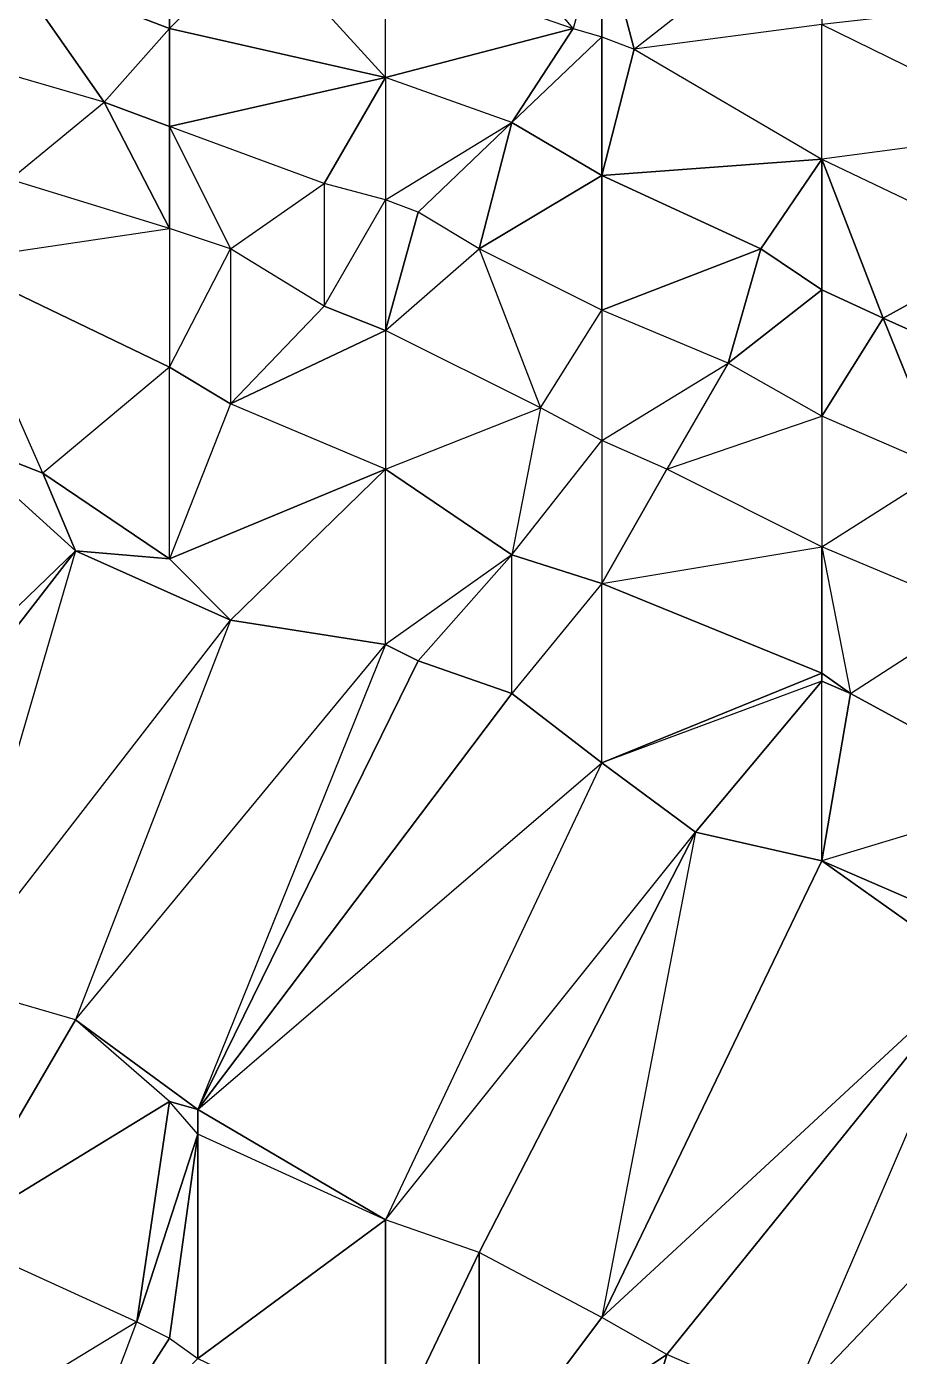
# Model space of a CAD drawing. Header units: metres. Extents: x 121.06818 to 121.07159, y 3.17836 to 3.18313.
# Drawn here: x 121.068897 to 121.069111, y 3.1796075 to 3.1799335 of the extents above; entities that cross this region are included whole.
import ezdxf

# ---------------------------------------------------------------- set-up
doc = ezdxf.new("R2010")
doc.units = ezdxf.units.M

msp = doc.modelspace()

# ---------------------------------------------------------------- linework, layer by layer
at = {"layer": 'DELAUNEY6205', "color": 252}
msp.add_3dface([(121.069008, 3.179577, 0.01006), (121.069038, 3.179553, 0.01006), (121.069054, 3.179608, 0.01005)], dxfattribs=at)
at = {"layer": 'DELAUNEY6278', "color": 252}
msp.add_3dface([(121.068985, 3.179585, 0.01006), (121.069008, 3.179577, 0.01006), (121.069008, 3.179633, 0.01005)], dxfattribs=at)
at = {"layer": 'DELAUNEY6294', "color": 252}
msp.add_3dface([(121.068878, 3.179588, 0.01007), (121.068909, 3.179576, 0.01007), (121.068924, 3.179616, 0.01006)], dxfattribs=at)
at = {"layer": 'DELAUNEY6321', "color": 252}
msp.add_3dface([(121.069038, 3.179553, 0.01006), (121.069084, 3.179595, 0.01005), (121.069054, 3.179608, 0.01005)], dxfattribs=at)
at = {"layer": 'DELAUNEY6367', "color": 252}
msp.add_3dface([(121.069084, 3.179595, 0.01005), (121.069054, 3.179608, 0.01005), (121.06913, 3.179702, 0.01005)], dxfattribs=at)
at = {"layer": 'DELAUNEY6387', "color": 252}
msp.add_3dface([(121.069008, 3.179577, 0.01006), (121.069054, 3.179608, 0.01005), (121.069038, 3.179617, 0.01005)], dxfattribs=at)
at = {"layer": 'DELAUNEY6400', "color": 252}
msp.add_3dface([(121.068939, 3.179607, 0.01006), (121.068985, 3.179585, 0.01006), (121.068985, 3.179641, 0.01005)], dxfattribs=at)
at = {"layer": 'DELAUNEY6429', "color": 252}
msp.add_3dface([(121.068939, 3.179607, 0.01006), (121.068909, 3.179576, 0.01007), (121.068932, 3.179612, 0.01006)], dxfattribs=at)
at = {"layer": 'DELAUNEY6430', "color": 252}
msp.add_3dface([(121.069008, 3.179577, 0.01006), (121.069038, 3.179617, 0.01005), (121.069008, 3.179633, 0.01005)], dxfattribs=at)
at = {"layer": 'DELAUNEY6443', "color": 252}
msp.add_3dface([(121.068932, 3.179612, 0.01006), (121.068909, 3.179576, 0.01007), (121.068924, 3.179616, 0.01006)], dxfattribs=at)
at = {"layer": 'DELAUNEY6444', "color": 252}
msp.add_3dface([(121.069054, 3.179608, 0.01005), (121.069038, 3.179617, 0.01005), (121.06913, 3.179702, 0.01005)], dxfattribs=at)
at = {"layer": 'DELAUNEY6465', "color": 252}
msp.add_3dface([(121.068932, 3.179612, 0.01006), (121.068939, 3.179607, 0.01006), (121.068939, 3.179662, 0.01005)], dxfattribs=at)
at = {"layer": 'DELAUNEY6492', "color": 252}
msp.add_3dface([(121.068924, 3.179616, 0.01006), (121.068932, 3.179612, 0.01006), (121.068939, 3.179662, 0.01005)], dxfattribs=at)
at = {"layer": 'DELAUNEY6533', "color": 252}
msp.add_3dface([(121.068924, 3.179616, 0.01006), (121.068878, 3.179588, 0.01007), (121.068878, 3.179637, 0.01006)], dxfattribs=at)
at = {"layer": 'DELAUNEY6547', "color": 252}
msp.add_3dface([(121.068985, 3.179585, 0.01006), (121.069008, 3.179633, 0.01005), (121.068985, 3.179641, 0.01005)], dxfattribs=at)
at = {"layer": 'DELAUNEY6569', "color": 252}
msp.add_3dface([(121.069038, 3.179617, 0.01005), (121.069008, 3.179633, 0.01005), (121.069061, 3.179736, 0.01005)], dxfattribs=at)
at = {"layer": 'DELAUNEY6615', "color": 252}
msp.add_3dface([(121.068939, 3.179607, 0.01006), (121.068985, 3.179641, 0.01005), (121.068939, 3.179662, 0.01005)], dxfattribs=at)
at = {"layer": 'DELAUNEY6629', "color": 252}
msp.add_3dface([(121.068878, 3.179637, 0.01006), (121.068924, 3.179616, 0.01006), (121.068932, 3.17967, 0.01005)], dxfattribs=at)
at = {"layer": 'DELAUNEY6630', "color": 252}
msp.add_3dface([(121.069008, 3.179633, 0.01005), (121.068985, 3.179641, 0.01005), (121.069061, 3.179736, 0.01005)], dxfattribs=at)
at = {"layer": 'DELAUNEY6646', "color": 252}
msp.add_3dface([(121.069115, 3.179577, 0.01005), (121.069084, 3.179595, 0.01005), (121.069168, 3.179683, 0.01005)], dxfattribs=at)
at = {"layer": 'DELAUNEY6751', "color": 252}
msp.add_3dface([(121.068924, 3.179616, 0.01006), (121.068939, 3.179662, 0.01005), (121.068932, 3.17967, 0.01005)], dxfattribs=at)
at = {"layer": 'DELAUNEY6752', "color": 252}
msp.add_3dface([(121.068985, 3.179641, 0.01005), (121.068939, 3.179662, 0.01005), (121.068939, 3.179668, 0.01005)], dxfattribs=at)
at = {"layer": 'DELAUNEY6753', "color": 252}
msp.add_3dface([(121.069084, 3.179595, 0.01005), (121.069168, 3.179683, 0.01005), (121.06913, 3.179702, 0.01005)], dxfattribs=at)
at = {"layer": 'DELAUNEY6832', "color": 252}
msp.add_3dface([(121.068878, 3.179637, 0.01006), (121.068932, 3.17967, 0.01005), (121.068909, 3.17969, 0.01005)], dxfattribs=at)
at = {"layer": 'DELAUNEY6833', "color": 252}
msp.add_3dface([(121.068939, 3.179662, 0.01005), (121.068932, 3.17967, 0.01005), (121.068939, 3.179668, 0.01005)], dxfattribs=at)
at = {"layer": 'DELAUNEY6936', "color": 252}
msp.add_3dface([(121.068878, 3.179637, 0.01006), (121.068909, 3.17969, 0.01005), (121.068878, 3.179699, 0.01005)], dxfattribs=at)
at = {"layer": 'DELAUNEY6937', "color": 252}
msp.add_3dface([(121.068932, 3.17967, 0.01005), (121.068909, 3.17969, 0.01005), (121.068939, 3.179668, 0.01005)], dxfattribs=at)
at = {"layer": 'DELAUNEY6964', "color": 252}
msp.add_3dface([(121.068985, 3.179641, 0.01005), (121.068939, 3.179668, 0.01005), (121.069038, 3.179753, 0.01005)], dxfattribs=at)
at = {"layer": 'DELAUNEY6965', "color": 252}
msp.add_3dface([(121.069038, 3.179617, 0.01005), (121.06913, 3.179702, 0.01005), (121.069092, 3.179729, 0.01005)], dxfattribs=at)
at = {"layer": 'DELAUNEY6983', "color": 252}
msp.add_3dface([(121.069038, 3.179617, 0.01005), (121.069092, 3.179729, 0.01005), (121.069061, 3.179736, 0.01005)], dxfattribs=at)
at = {"layer": 'DELAUNEY7000', "color": 252}
msp.add_3dface([(121.068909, 3.17969, 0.01005), (121.068878, 3.179699, 0.01005), (121.068947, 3.179788, 0.01005)], dxfattribs=at)
at = {"layer": 'DELAUNEY7001', "color": 252}
msp.add_3dface([(121.069092, 3.179729, 0.01005), (121.06913, 3.179702, 0.01005), (121.069122, 3.179716, 0.01005)], dxfattribs=at)
at = {"layer": 'DELAUNEY7030', "color": 252}
msp.add_3dface([(121.069061, 3.179736, 0.01005), (121.069092, 3.179729, 0.01005), (121.069092, 3.179773, 0.01006)], dxfattribs=at)
at = {"layer": 'DELAUNEY7091', "color": 252}
msp.add_3dface([(121.068878, 3.179699, 0.01005), (121.06884, 3.179716, 0.01005), (121.068909, 3.179805, 0.01005)], dxfattribs=at)
at = {"layer": 'DELAUNEY7134', "color": 252}
msp.add_3dface([(121.068985, 3.179641, 0.01005), (121.069061, 3.179736, 0.01005), (121.069038, 3.179753, 0.01005)], dxfattribs=at)
at = {"layer": 'DELAUNEY7135', "color": 252}
msp.add_3dface([(121.069092, 3.179729, 0.01005), (121.069122, 3.179716, 0.01005), (121.069145, 3.179745, 0.01006)], dxfattribs=at)
at = {"layer": 'DELAUNEY7148', "color": 252}
msp.add_3dface([(121.06884, 3.179716, 0.01005), (121.068825, 3.179724, 0.01005), (121.068909, 3.179805, 0.01005)], dxfattribs=at)
at = {"layer": 'DELAUNEY7162', "color": 252}
msp.add_3dface([(121.069038, 3.179753, 0.01005), (121.069061, 3.179736, 0.01005), (121.069092, 3.179773, 0.01006)], dxfattribs=at)
at = {"layer": 'DELAUNEY7206', "color": 252}
msp.add_3dface([(121.068939, 3.179668, 0.01005), (121.068909, 3.17969, 0.01005), (121.068985, 3.179782, 0.01005)], dxfattribs=at)
at = {"layer": 'DELAUNEY7244', "color": 252}
msp.add_3dface([(121.068939, 3.179668, 0.01005), (121.069038, 3.179753, 0.01005), (121.069016, 3.17977, 0.01005)], dxfattribs=at)
at = {"layer": 'DELAUNEY7266', "color": 252}
msp.add_3dface([(121.068939, 3.179668, 0.01005), (121.069016, 3.17977, 0.01005), (121.068993, 3.179778, 0.01005)], dxfattribs=at)
at = {"layer": 'DELAUNEY7289', "color": 252}
msp.add_3dface([(121.068939, 3.179668, 0.01005), (121.068993, 3.179778, 0.01005), (121.068985, 3.179782, 0.01005)], dxfattribs=at)
at = {"layer": 'DELAUNEY7290', "color": 252}
msp.add_3dface([(121.069016, 3.17977, 0.01005), (121.069038, 3.179753, 0.01005), (121.069038, 3.179797, 0.01006)], dxfattribs=at)
at = {"layer": 'DELAUNEY7305', "color": 252}
msp.add_3dface([(121.068993, 3.179778, 0.01005), (121.069016, 3.17977, 0.01005), (121.069016, 3.179804, 0.01006)], dxfattribs=at)
at = {"layer": 'DELAUNEY7368', "color": 252}
msp.add_3dface([(121.068909, 3.17969, 0.01005), (121.068985, 3.179782, 0.01005), (121.068947, 3.179788, 0.01005)], dxfattribs=at)
at = {"layer": 'DELAUNEY7391', "color": 252}
msp.add_3dface([(121.068985, 3.179782, 0.01005), (121.068993, 3.179778, 0.01005), (121.069016, 3.179804, 0.01006)], dxfattribs=at)
at = {"layer": 'DELAUNEY7399', "color": 252}
msp.add_3dface([(121.068947, 3.179788, 0.01005), (121.068985, 3.179782, 0.01005), (121.068985, 3.179825, 0.01006)], dxfattribs=at)
at = {"layer": 'DELAUNEY7490', "color": 252}
msp.add_3dface([(121.069145, 3.179745, 0.01006), (121.069092, 3.179729, 0.01005), (121.069099, 3.17977, 0.01006)], dxfattribs=at)
at = {"layer": 'DELAUNEY7503', "color": 252}
msp.add_3dface([(121.068878, 3.179699, 0.01005), (121.068947, 3.179788, 0.01005), (121.068909, 3.179805, 0.01005)], dxfattribs=at)
at = {"layer": 'DELAUNEY7504', "color": 252}
msp.add_3dface([(121.069099, 3.17977, 0.01006), (121.069092, 3.179729, 0.01005), (121.069092, 3.179773, 0.01006)], dxfattribs=at)
at = {"layer": 'DELAUNEY7517', "color": 252}
msp.add_3dface([(121.068909, 3.179805, 0.01005), (121.068947, 3.179788, 0.01005), (121.068932, 3.179803, 0.01005)], dxfattribs=at)
at = {"layer": 'DELAUNEY7518', "color": 252}
msp.add_3dface([(121.069145, 3.179745, 0.01006), (121.069099, 3.17977, 0.01006), (121.06913, 3.17979, 0.01007)], dxfattribs=at)
at = {"layer": 'DELAUNEY7551', "color": 252}
msp.add_3dface([(121.069099, 3.17977, 0.01006), (121.069092, 3.179773, 0.01006), (121.069092, 3.179775, 0.01006)], dxfattribs=at)
at = {"layer": 'DELAUNEY7609', "color": 252}
msp.add_3dface([(121.069099, 3.17977, 0.01006), (121.06913, 3.17979, 0.01007), (121.069092, 3.179806, 0.01007)], dxfattribs=at)
at = {"layer": 'DELAUNEY7628', "color": 252}
msp.add_3dface([(121.069092, 3.179773, 0.01006), (121.069038, 3.179753, 0.01005), (121.069092, 3.179775, 0.01006)], dxfattribs=at)
at = {"layer": 'DELAUNEY7671', "color": 252}
msp.add_3dface([(121.068825, 3.179724, 0.01005), (121.068909, 3.179805, 0.01005), (121.068878, 3.179833, 0.01005)], dxfattribs=at)
at = {"layer": 'DELAUNEY7689', "color": 252}
msp.add_3dface([(121.069092, 3.179775, 0.01006), (121.069038, 3.179753, 0.01005), (121.069038, 3.179797, 0.01006)], dxfattribs=at)
at = {"layer": 'DELAUNEY7690', "color": 252}
msp.add_3dface([(121.069099, 3.17977, 0.01006), (121.069092, 3.179775, 0.01006), (121.069092, 3.179806, 0.01007)], dxfattribs=at)
at = {"layer": 'DELAUNEY7711', "color": 252}
msp.add_3dface([(121.068909, 3.179805, 0.01005), (121.068932, 3.179803, 0.01005), (121.068901, 3.179824, 0.01005)], dxfattribs=at)
at = {"layer": 'DELAUNEY7712', "color": 252}
msp.add_3dface([(121.068932, 3.179803, 0.01005), (121.068947, 3.179788, 0.01005), (121.068985, 3.179825, 0.01006)], dxfattribs=at)
at = {"layer": 'DELAUNEY7713', "color": 252}
msp.add_3dface([(121.069038, 3.179797, 0.01006), (121.069016, 3.17977, 0.01005), (121.069016, 3.179804, 0.01006)], dxfattribs=at)
at = {"layer": 'DELAUNEY7728', "color": 252}
msp.add_3dface([(121.068878, 3.179833, 0.01005), (121.068909, 3.179805, 0.01005), (121.068901, 3.179824, 0.01005)], dxfattribs=at)
at = {"layer": 'DELAUNEY7729', "color": 252}
msp.add_3dface([(121.069092, 3.179775, 0.01006), (121.069038, 3.179797, 0.01006), (121.069092, 3.179806, 0.01007)], dxfattribs=at)
at = {"layer": 'DELAUNEY7798', "color": 252}
msp.add_3dface([(121.069038, 3.179797, 0.01006), (121.069016, 3.179804, 0.01006), (121.069038, 3.179832, 0.01007)], dxfattribs=at)
at = {"layer": 'DELAUNEY7809', "color": 252}
msp.add_3dface([(121.069038, 3.179797, 0.01006), (121.069092, 3.179806, 0.01007), (121.069054, 3.179825, 0.01007)], dxfattribs=at)
at = {"layer": 'DELAUNEY7810', "color": 252}
msp.add_3dface([(121.06913, 3.17979, 0.01007), (121.069092, 3.179806, 0.01007), (121.069122, 3.179825, 0.01008)], dxfattribs=at)
at = {"layer": 'DELAUNEY7842', "color": 252}
msp.add_3dface([(121.069016, 3.179804, 0.01006), (121.068985, 3.179782, 0.01005), (121.068985, 3.179825, 0.01006)], dxfattribs=at)
at = {"layer": 'DELAUNEY7880', "color": 252}
msp.add_3dface([(121.069038, 3.179797, 0.01006), (121.069054, 3.179825, 0.01007), (121.069038, 3.179832, 0.01007)], dxfattribs=at)
at = {"layer": 'DELAUNEY7881', "color": 252}
msp.add_3dface([(121.069092, 3.179806, 0.01007), (121.069054, 3.179825, 0.01007), (121.069092, 3.179838, 0.01008)], dxfattribs=at)
at = {"layer": 'DELAUNEY7916', "color": 252}
msp.add_3dface([(121.068878, 3.179833, 0.01005), (121.068901, 3.179824, 0.01005), (121.068878, 3.179876, 0.01006)], dxfattribs=at)
at = {"layer": 'DELAUNEY7917', "color": 252}
msp.add_3dface([(121.069016, 3.179804, 0.01006), (121.068985, 3.179825, 0.01006), (121.069023, 3.17984, 0.01007)], dxfattribs=at)
at = {"layer": 'DELAUNEY7918', "color": 252}
msp.add_3dface([(121.069092, 3.179806, 0.01007), (121.069122, 3.179825, 0.01008), (121.069092, 3.179838, 0.01008)], dxfattribs=at)
at = {"layer": 'DELAUNEY7988', "color": 252}
msp.add_3dface([(121.068947, 3.179841, 0.01006), (121.068932, 3.179803, 0.01005), (121.068985, 3.179825, 0.01006)], dxfattribs=at)
at = {"layer": 'DELAUNEY7989', "color": 252}
msp.add_3dface([(121.068947, 3.179841, 0.01006), (121.068932, 3.179803, 0.01005), (121.068932, 3.17985, 0.01006)], dxfattribs=at)
at = {"layer": 'DELAUNEY7990', "color": 252}
msp.add_3dface([(121.068985, 3.179825, 0.01006), (121.068947, 3.179841, 0.01006), (121.068985, 3.179859, 0.01007)], dxfattribs=at)
at = {"layer": 'DELAUNEY7991', "color": 252}
msp.add_3dface([(121.069016, 3.179804, 0.01006), (121.069038, 3.179832, 0.01007), (121.069023, 3.17984, 0.01007)], dxfattribs=at)
at = {"layer": 'DELAUNEY7992', "color": 252}
msp.add_3dface([(121.069054, 3.179825, 0.01007), (121.069038, 3.179832, 0.01007), (121.069069, 3.179851, 0.01008)], dxfattribs=at)
at = {"layer": 'DELAUNEY8019', "color": 252}
msp.add_3dface([(121.068901, 3.179824, 0.01005), (121.068932, 3.179803, 0.01005), (121.068932, 3.17985, 0.01006)], dxfattribs=at)
at = {"layer": 'DELAUNEY8034', "color": 252}
msp.add_3dface([(121.069038, 3.179832, 0.01007), (121.069023, 3.17984, 0.01007), (121.069038, 3.179864, 0.01008)], dxfattribs=at)
at = {"layer": 'DELAUNEY8035', "color": 252}
msp.add_3dface([(121.069054, 3.179825, 0.01007), (121.069092, 3.179838, 0.01008), (121.069069, 3.179851, 0.01008)], dxfattribs=at)
at = {"layer": 'DELAUNEY8036', "color": 252}
msp.add_3dface([(121.069122, 3.179825, 0.01008), (121.069092, 3.179838, 0.01008), (121.069107, 3.179862, 0.01009)], dxfattribs=at)
at = {"layer": 'DELAUNEY8051', "color": 252}
msp.add_3dface([(121.068985, 3.179825, 0.01006), (121.069023, 3.17984, 0.01007), (121.068985, 3.179859, 0.01007)], dxfattribs=at)
at = {"layer": 'DELAUNEY8065', "color": 252}
msp.add_3dface([(121.068932, 3.17985, 0.01006), (121.068901, 3.179824, 0.01005), (121.068878, 3.179876, 0.01006)], dxfattribs=at)
at = {"layer": 'DELAUNEY8066', "color": 252}
msp.add_3dface([(121.068947, 3.179841, 0.01006), (121.068932, 3.17985, 0.01006), (121.068947, 3.179879, 0.01007)], dxfattribs=at)
at = {"layer": 'DELAUNEY8067', "color": 252}
msp.add_3dface([(121.069145, 3.179845, 0.01009), (121.069122, 3.179825, 0.01008), (121.069107, 3.179862, 0.01009)], dxfattribs=at)
at = {"layer": 'DELAUNEY8100', "color": 252}
msp.add_3dface([(121.069092, 3.179838, 0.01008), (121.069069, 3.179851, 0.01008), (121.069092, 3.179869, 0.01009)], dxfattribs=at)
at = {"layer": 'DELAUNEY8164', "color": 252}
msp.add_3dface([(121.068947, 3.179841, 0.01006), (121.06897, 3.179865, 0.01007), (121.068985, 3.179859, 0.01007)], dxfattribs=at)
at = {"layer": 'DELAUNEY8165', "color": 252}
msp.add_3dface([(121.068947, 3.179841, 0.01006), (121.06897, 3.179865, 0.01007), (121.068947, 3.179879, 0.01007)], dxfattribs=at)
at = {"layer": 'DELAUNEY8166', "color": 252}
msp.add_3dface([(121.069038, 3.179832, 0.01007), (121.069069, 3.179851, 0.01008), (121.069038, 3.179864, 0.01008)], dxfattribs=at)
at = {"layer": 'DELAUNEY8167', "color": 252}
msp.add_3dface([(121.069107, 3.179862, 0.01009), (121.069092, 3.179838, 0.01008), (121.069092, 3.179869, 0.01009)], dxfattribs=at)
at = {"layer": 'DELAUNEY8183', "color": 252}
msp.add_3dface([(121.068985, 3.179859, 0.01007), (121.06897, 3.179865, 0.01007), (121.068985, 3.179891, 0.01008)], dxfattribs=at)
at = {"layer": 'DELAUNEY8184', "color": 252}
msp.add_3dface([(121.069023, 3.17984, 0.01007), (121.068985, 3.179859, 0.01007), (121.069008, 3.179879, 0.01008)], dxfattribs=at)
at = {"layer": 'DELAUNEY8215', "color": 252}
msp.add_3dface([(121.069023, 3.17984, 0.01007), (121.069038, 3.179864, 0.01008), (121.069008, 3.179879, 0.01008)], dxfattribs=at)
at = {"layer": 'DELAUNEY8216', "color": 252}
msp.add_3dface([(121.069145, 3.179845, 0.01009), (121.069107, 3.179862, 0.01009), (121.069138, 3.179879, 0.0101)], dxfattribs=at)
at = {"layer": 'DELAUNEY8230', "color": 252}
msp.add_3dface([(121.069069, 3.179851, 0.01008), (121.069038, 3.179864, 0.01008), (121.069077, 3.179879, 0.01009)], dxfattribs=at)
at = {"layer": 'DELAUNEY8253', "color": 252}
msp.add_3dface([(121.069092, 3.179869, 0.01009), (121.069069, 3.179851, 0.01008), (121.069077, 3.179879, 0.01009)], dxfattribs=at)
at = {"layer": 'DELAUNEY8271', "color": 252}
msp.add_3dface([(121.068932, 3.17985, 0.01006), (121.068878, 3.179876, 0.01006), (121.068932, 3.179884, 0.01007)], dxfattribs=at)
at = {"layer": 'DELAUNEY8272', "color": 252}
msp.add_3dface([(121.068985, 3.179859, 0.01007), (121.069008, 3.179879, 0.01008), (121.068993, 3.179888, 0.01008)], dxfattribs=at)
at = {"layer": 'DELAUNEY8273', "color": 252}
msp.add_3dface([(121.069107, 3.179862, 0.01009), (121.069092, 3.179869, 0.01009), (121.069092, 3.179901, 0.0101)], dxfattribs=at)
at = {"layer": 'DELAUNEY8284', "color": 252}
msp.add_3dface([(121.068932, 3.17985, 0.01006), (121.068947, 3.179879, 0.01007), (121.068932, 3.179884, 0.01007)], dxfattribs=at)
at = {"layer": 'DELAUNEY8285', "color": 252}
msp.add_3dface([(121.069138, 3.179879, 0.0101), (121.069107, 3.179862, 0.01009), (121.069092, 3.179901, 0.0101)], dxfattribs=at)
at = {"layer": 'DELAUNEY8304', "color": 252}
msp.add_3dface([(121.06897, 3.179865, 0.01007), (121.068947, 3.179879, 0.01007), (121.06897, 3.179895, 0.01008)], dxfattribs=at)
at = {"layer": 'DELAUNEY8322', "color": 252}
msp.add_3dface([(121.069038, 3.179864, 0.01008), (121.069008, 3.179879, 0.01008), (121.069038, 3.179897, 0.01009)], dxfattribs=at)
at = {"layer": 'DELAUNEY8337', "color": 252}
msp.add_3dface([(121.068878, 3.179876, 0.01006), (121.068932, 3.179884, 0.01007), (121.068893, 3.179896, 0.01007)], dxfattribs=at)
at = {"layer": 'DELAUNEY8338', "color": 252}
msp.add_3dface([(121.069092, 3.179869, 0.01009), (121.069077, 3.179879, 0.01009), (121.069092, 3.179901, 0.0101)], dxfattribs=at)
at = {"layer": 'DELAUNEY8352', "color": 252}
msp.add_3dface([(121.068947, 3.179879, 0.01007), (121.068932, 3.179884, 0.01007), (121.068932, 3.179909, 0.01008)], dxfattribs=at)
at = {"layer": 'DELAUNEY8353', "color": 252}
msp.add_3dface([(121.069077, 3.179879, 0.01009), (121.069038, 3.179864, 0.01008), (121.069038, 3.179897, 0.01009)], dxfattribs=at)
at = {"layer": 'DELAUNEY8373', "color": 252}
msp.add_3dface([(121.068985, 3.179859, 0.01007), (121.068993, 3.179888, 0.01008), (121.068985, 3.179891, 0.01008)], dxfattribs=at)
at = {"layer": 'DELAUNEY8394', "color": 252}
msp.add_3dface([(121.068932, 3.179884, 0.01007), (121.068893, 3.179896, 0.01007), (121.068916, 3.179915, 0.01008)], dxfattribs=at)
at = {"layer": 'DELAUNEY8395', "color": 252}
msp.add_3dface([(121.069008, 3.179879, 0.01008), (121.068993, 3.179888, 0.01008), (121.069016, 3.17991, 0.01009)], dxfattribs=at)
at = {"layer": 'DELAUNEY8408', "color": 252}
msp.add_3dface([(121.06897, 3.179865, 0.01007), (121.068985, 3.179891, 0.01008), (121.06897, 3.179895, 0.01008)], dxfattribs=at)
at = {"layer": 'DELAUNEY8421', "color": 252}
msp.add_3dface([(121.068993, 3.179888, 0.01008), (121.068985, 3.179891, 0.01008), (121.069016, 3.17991, 0.01009)], dxfattribs=at)
at = {"layer": 'DELAUNEY8438', "color": 252}
msp.add_3dface([(121.068947, 3.179879, 0.01007), (121.06897, 3.179895, 0.01008), (121.068932, 3.179909, 0.01008)], dxfattribs=at)
at = {"layer": 'DELAUNEY8439', "color": 252}
msp.add_3dface([(121.069038, 3.179897, 0.01009), (121.069008, 3.179879, 0.01008), (121.069016, 3.17991, 0.01009)], dxfattribs=at)
at = {"layer": 'DELAUNEY8454', "color": 252}
msp.add_3dface([(121.068985, 3.179891, 0.01008), (121.06897, 3.179895, 0.01008), (121.068985, 3.179921, 0.01009)], dxfattribs=at)
at = {"layer": 'DELAUNEY8455', "color": 252}
msp.add_3dface([(121.069077, 3.179879, 0.01009), (121.069038, 3.179897, 0.01009), (121.069092, 3.179901, 0.0101)], dxfattribs=at)
at = {"layer": 'DELAUNEY8489', "color": 252}
msp.add_3dface([(121.069092, 3.179901, 0.0101), (121.069138, 3.179879, 0.0101), (121.069145, 3.179908, 0.01011)], dxfattribs=at)
at = {"layer": 'DELAUNEY8536', "color": 252}
msp.add_3dface([(121.068893, 3.179896, 0.01007), (121.068916, 3.179915, 0.01008), (121.068878, 3.179926, 0.01008)], dxfattribs=at)
at = {"layer": 'DELAUNEY8537', "color": 252}
msp.add_3dface([(121.068932, 3.179884, 0.01007), (121.068916, 3.179915, 0.01008), (121.068932, 3.179909, 0.01008)], dxfattribs=at)
at = {"layer": 'DELAUNEY8538', "color": 252}
msp.add_3dface([(121.069038, 3.179897, 0.01009), (121.069016, 3.17991, 0.01009), (121.069038, 3.179931, 0.0101)], dxfattribs=at)
at = {"layer": 'DELAUNEY8555', "color": 252}
msp.add_3dface([(121.068932, 3.179909, 0.01008), (121.068916, 3.179915, 0.01008), (121.068932, 3.179933, 0.01009)], dxfattribs=at)
at = {"layer": 'DELAUNEY8567', "color": 252}
msp.add_3dface([(121.069145, 3.179908, 0.01011), (121.069092, 3.179901, 0.0101), (121.069092, 3.179934, 0.01011)], dxfattribs=at)
at = {"layer": 'DELAUNEY8582', "color": 252}
msp.add_3dface([(121.06897, 3.179895, 0.01008), (121.068932, 3.179909, 0.01008), (121.068985, 3.179921, 0.01009)], dxfattribs=at)
at = {"layer": 'DELAUNEY8599', "color": 252}
msp.add_3dface([(121.069092, 3.179901, 0.0101), (121.069038, 3.179897, 0.01009), (121.069046, 3.179928, 0.0101)], dxfattribs=at)
at = {"layer": 'DELAUNEY8614', "color": 252}
msp.add_3dface([(121.068985, 3.179921, 0.01009), (121.068985, 3.179891, 0.01008), (121.069016, 3.17991, 0.01009)], dxfattribs=at)
at = {"layer": 'DELAUNEY8615', "color": 252}
msp.add_3dface([(121.069046, 3.179928, 0.0101), (121.069038, 3.179897, 0.01009), (121.069038, 3.179931, 0.0101)], dxfattribs=at)
at = {"layer": 'DELAUNEY8633', "color": 252}
msp.add_3dface([(121.069016, 3.17991, 0.01009), (121.068985, 3.179921, 0.01009), (121.069031, 3.179933, 0.0101)], dxfattribs=at)
at = {"layer": 'DELAUNEY8634', "color": 252}
msp.add_3dface([(121.069046, 3.179928, 0.0101), (121.069092, 3.179901, 0.0101), (121.069092, 3.179934, 0.01011)], dxfattribs=at)
at = {"layer": 'DELAUNEY8669', "color": 252}
msp.add_3dface([(121.069038, 3.179931, 0.0101), (121.069016, 3.17991, 0.01009), (121.069031, 3.179933, 0.0101)], dxfattribs=at)
at = {"layer": 'DELAUNEY8689', "color": 252}
msp.add_3dface([(121.069038, 3.179931, 0.0101), (121.069046, 3.179928, 0.0101), (121.069038, 3.179958, 0.01011)], dxfattribs=at)
at = {"layer": 'DELAUNEY8690', "color": 252}
msp.add_3dface([(121.069092, 3.179934, 0.01011), (121.069046, 3.179928, 0.0101), (121.069092, 3.179964, 0.01012)], dxfattribs=at)
at = {"layer": 'DELAUNEY8710', "color": 252}
msp.add_3dface([(121.068916, 3.179915, 0.01008), (121.068878, 3.179926, 0.01008), (121.068893, 3.179948, 0.01009)], dxfattribs=at)
at = {"layer": 'DELAUNEY8711', "color": 252}
msp.add_3dface([(121.068985, 3.179921, 0.01009), (121.068932, 3.179909, 0.01008), (121.068932, 3.179933, 0.01009)], dxfattribs=at)
at = {"layer": 'DELAUNEY8712', "color": 252}
msp.add_3dface([(121.069031, 3.179933, 0.0101), (121.069038, 3.179931, 0.0101), (121.069038, 3.179958, 0.01011)], dxfattribs=at)
at = {"layer": 'DELAUNEY8713', "color": 252}
msp.add_3dface([(121.069092, 3.179934, 0.01011), (121.069145, 3.179908, 0.01011), (121.069145, 3.17994, 0.01012)], dxfattribs=at)
at = {"layer": 'DELAUNEY8722', "color": 252}
msp.add_3dface([(121.068932, 3.179933, 0.01009), (121.068916, 3.179915, 0.01008), (121.068893, 3.179948, 0.01009)], dxfattribs=at)
at = {"layer": 'DELAUNEY8743', "color": 252}
msp.add_3dface([(121.068985, 3.179921, 0.01009), (121.068932, 3.179933, 0.01009), (121.068954, 3.179955, 0.0101)], dxfattribs=at)
at = {"layer": 'DELAUNEY8772', "color": 252}
msp.add_3dface([(121.068954, 3.179955, 0.0101), (121.068932, 3.179933, 0.01009), (121.068932, 3.179963, 0.0101)], dxfattribs=at)
at = {"layer": 'DELAUNEY8773', "color": 252}
msp.add_3dface([(121.068954, 3.179955, 0.0101), (121.068985, 3.179921, 0.01009), (121.068985, 3.179949, 0.0101)], dxfattribs=at)
at = {"layer": 'DELAUNEY8787', "color": 252}
msp.add_3dface([(121.069031, 3.179933, 0.0101), (121.068985, 3.179921, 0.01009), (121.068985, 3.179949, 0.0101)], dxfattribs=at)
at = {"layer": 'DELAUNEY8823', "color": 252}
msp.add_3dface([(121.068932, 3.179933, 0.01009), (121.068893, 3.179948, 0.01009), (121.068932, 3.179963, 0.0101)], dxfattribs=at)
at = {"layer": 'DELAUNEY8825', "color": 252}
msp.add_3dface([(121.068985, 3.179949, 0.0101), (121.069031, 3.179933, 0.0101), (121.069, 3.17997, 0.01011)], dxfattribs=at)
at = {"layer": 'DELAUNEY8882', "color": 252}
msp.add_3dface([(121.069038, 3.179958, 0.01011), (121.069031, 3.179933, 0.0101), (121.069, 3.17997, 0.01011)], dxfattribs=at)
at = {"layer": 'DELAUNEY8883', "color": 252}
msp.add_3dface([(121.069038, 3.179958, 0.01011), (121.069046, 3.179928, 0.0101), (121.069092, 3.179964, 0.01012)], dxfattribs=at)

doc.saveas('drawing.dxf')
